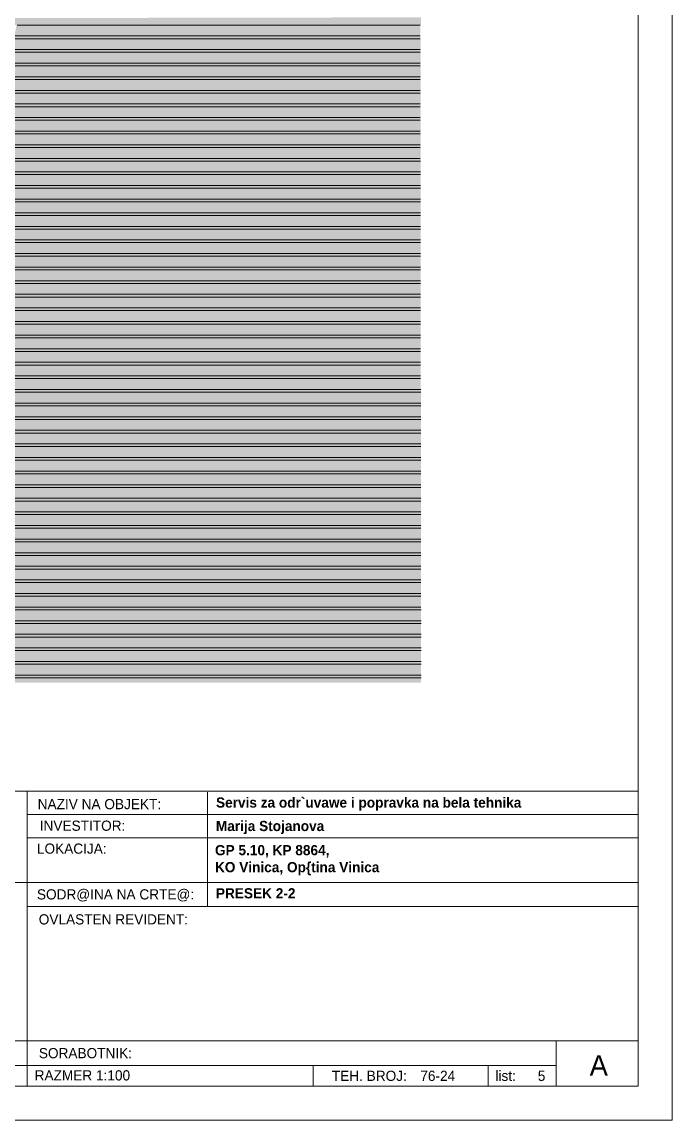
# Model space of a CAD drawing. Header units: millimetres. Extents: x -115530 to 122462, y -34508 to 119375.
# Drawn here: x 92180 to 96963, y 90853 to 98928 of the extents above; entities that cross this region are included whole.
import ezdxf

# ---------------------------------------------------------------- set-up
doc = ezdxf.new("R2010")
doc.units = ezdxf.units.MM
doc.header["$MEASUREMENT"] = 0
doc.layers.add('102', color=7, linetype='Continuous', lineweight=15, true_color=0xe0e0e0)
doc.layers.add('161', color=7, linetype='Continuous', lineweight=15, true_color=0x6a6a6a)
for name, color, linetype, lineweight in [('dimenzija', 7, 'Continuous', 13), ('Lines_Pen_No__1', 7, 'Continuous', 13), ('Pecat_Pen_No__1', 7, 'Continuous', 13), ('Roofs_Pen_No__1', 7, 'Continuous', 13)]:
    doc.layers.add(name, color=color, linetype=linetype, lineweight=lineweight)
doc.styles.add('GENERATED_STYLE_5', font='')
doc.styles.get('GENERATED_STYLE_5').set_extended_font_data('MAC C Swiss cyrillic', bold=True)

# ---------------------------------------------------------------- blocks, each defined once
blk = doc.blocks.new('ff')
at = {"linetype": 'Continuous', "lineweight": 0, "true_color": 0xb5b5b5}
blk.add_hatch(color=253, dxfattribs=at).paths.add_polyline_path([(196304.7, 119050.3), (196305.7, 119000.3), (200442.9, 119000.3), (200442.9, 119057.8)])
at = {"layer": '102', "linetype": 'Continuous', "lineweight": 15}
blk.add_hatch(color=256, dxfattribs=at).paths.add_polyline_path([(182927.6, 114164.2), (200444.3, 114164.2), (200439.7, 119002.6), (197467.2, 118998.5), (196875.7, 115774.2), (196875.7, 115274.2), (196875.7, 114766), (187207.4, 114772.5), (187203.9, 115604.3), (182935.6, 115604.3)])
at = {"layer": '161', "linetype": 'Continuous', "lineweight": 15}
h = blk.add_hatch(dxfattribs=at)
h.set_pattern_fill('DOUBLE_1_1_0001', color=256, scale=49.999997, style=0, pattern_type=2)
h.set_pattern_definition([(180, (189177.82, 115725.27), (0, 100), []), (180, (189177.82, 115705.27), (0, 100), [])])
h.paths.add_polyline_path([(182929.9, 114164.2), (200444.3, 114164.2), (200437.1, 119001.3), (197471.9, 119001), (196875.7, 115774.2), (196875.7, 115274.2), (196875.7, 114766), (187208.3, 114766), (187203, 115604.7), (182929.9, 115603.9)])

msp = doc.modelspace()

# ---------------------------------------------------------------- linework, layer by layer
at = {"layer": 'Lines_Pen_No__1', "linetype": 'Continuous'}
for p, q in [((96712.87, 93270.56), (92218.34, 93270.56)), ((92218.34, 92424.53), (96712.87, 92424.53)), ((94322.8, 91255.12), (94322.8, 91103.35)), ((95609.79, 91255.12), (95609.79, 91103.35))]:
    msp.add_line(p, q, dxfattribs=at)
at = {"layer": 'Lines_Pen_No__1'}
msp.add_line((92218.34, 91103.35), (92218.34, 93270.56), dxfattribs=at)
at = {"layer": 'Lines_Pen_No__1', "linetype": 'Continuous', "flags": 128}
for points in [[(87712.87, 93270.56), (92218.34, 93270.56)], [(87712.87, 91103.35), (87712.87, 93270.56), (92218.34, 93270.56)], [(93546.35, 93265.18), (93546.35, 92424.53)], [(92218.34, 93100.18), (96712.87, 93100.18)], [(92218.34, 92929.8), (96712.87, 92929.8)], [(87712.87, 92599.8), (92218.34, 92599.8)], [(92218.34, 92599.8), (96712.87, 92599.8)], [(87712.87, 91435.56), (96712.87, 91435.56)], [(96109.79, 91285.56), (96109.79, 91103.35), (96109.79, 91435.56)], [(87712.87, 91255.12), (96109.79, 91255.12)], [(87712.87, 91103.35), (96712.87, 91103.35)]]:
    msp.add_lwpolyline(points, dxfattribs=at)
at = {"layer": 'Roofs_Pen_No__1'}
for points in [[(75962.87, 90853.35), (96962.87, 90853.35), (96962.87, 105703.35), (75962.87, 105703.35)], [(77212.87, 91103.35), (96712.87, 91103.35), (96712.87, 105453.35), (77212.87, 105453.35)]]:
    msp.add_lwpolyline(points, close=True, dxfattribs=at)

# ---------------------------------------------------------------- block references
at = {"layer": 'dimenzija'}
msp.add_blockref('ff', (-105327.45, -20095.56), dxfattribs=at)

# ---------------------------------------------------------------- texts
at = {"layer": 'Pecat_Pen_No__1', "linetype": 'Continuous', "style": 'GENERATED_STYLE_5'}
for s, insert, char_height, attachment_point in [('\\pqc;{\\fMAC C Swiss|b0|i0|c0|p0;NAZIV NA OBJEKT:}', (92750.25, 93214.08), 75, 2), ('{\\fMAC C Swiss|b1|i0|c0|p34;Servis za odr`uvawe i popravka na bela tehnika}', (93608.01, 93225.83), 75, 1), ('\\pqc;{\\fMAC C Swiss|b0|i0|c0|p0;INVESTITOR:}', (92626.37, 93055.29), 75, 2), ('{\\fMAC C Swiss|b1|i0|c0|p34;Marija Stojanova}', (93607.22, 93053.34), 75, 1), ('\\pqc;{\\fMAC C Swiss|b0|i0|c0|p0;LOKACIJA:}', (92546.95, 92886.8), 75, 2), ('\\A1;{\\fMAC C Swiss|b1|i0|c0|p34; GP 5.10, KP 8864,  \\P KO Vinica, Op\\{tina Vinica}', (93572.63, 92875.59), 75, 1), ('\\pqc;{\\fMAC C Swiss|b0|i0|c0|p0;SODR@INA NA CRTE@:}', (92868.81, 92550.33), 75, 2), ('{\\fMAC C Swiss|b1|i0|c0|p34;PRESEK 2-2}', (93607.22, 92558.34), 75, 1), ('\\pqc;{\\fMAC C Swiss|b0|i0|c0|p0;OVLASTEN REVIDENT:}', (92852.95, 92366.52), 75, 2), ('\\pqc;{\\fMAC C Swiss|b0|i0|c0|p0;SORABOTNIK:}', (92647.5, 91382.85), 75, 2), ('{\\fMAC C Swiss|b0|i0|c0|p34;A}', (96423.92, 91255.12), 150, 5), ('{\\fMAC C Swiss|b0|i0|c0|p0;\\A1;RAZMER 1:100^I}', (92273.88, 91219.41), 75, 1), ('\\pqc;{\\fMAC C Swiss|b0|i0|c0|p0;TEH. BROJ:}', (94736.1, 91216.1), 75, 2), ('{\\fMAC C Swiss|b0|i0|c0|p34;76-24}', (95111.06, 91216.1), 75, 1), ('{\\fMAC C Swiss|b0|i0|c0|p34;list:}', (95663.5, 91216.1), 75, 1), ('{\\fMAC C Swiss|b0|i0|c0|p34;5}', (95975.26, 91216.1), 75, 1)]:
    msp.add_mtext(s, dxfattribs=dict(at, insert=insert, char_height=char_height, attachment_point=attachment_point))

doc.saveas('drawing.dxf')
